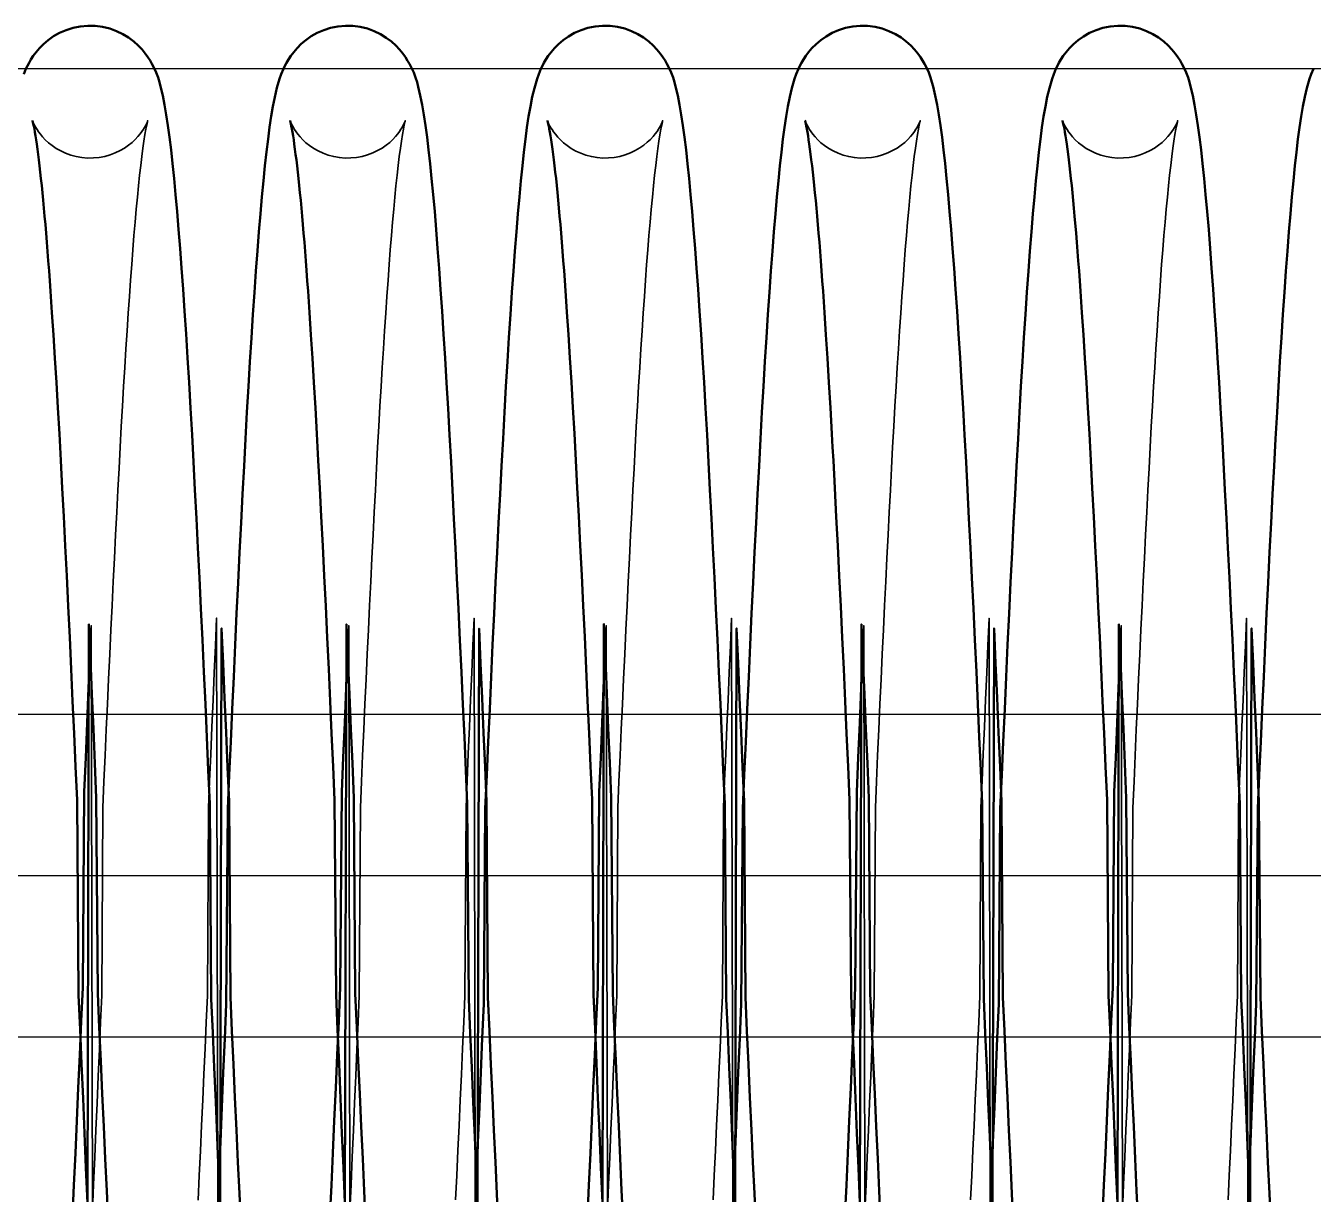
# Model space of a CAD drawing. Header units: millimetres. Extents: x 0 to 190005487, y 0 to 455456909.
# Drawn here: x 94001.95 to 94041.82, y 28299.67 to 28335.88 of the extents above; entities that cross this region are included whole.
import ezdxf

# ---------------------------------------------------------------- set-up
doc = ezdxf.new("R2010")
doc.units = ezdxf.units.MM
doc.header["$LTSCALE"] = 400
doc.header["$MEASUREMENT"] = 0
doc.linetypes.add('ACAD_ISO04W100', pattern=[30, 24, -3, 0, -3])
doc.linetypes.add('CEN', pattern=[35, 30, -2, 1, -2])
doc.layers.get('0').update_dxf_attribs({"linetype": 'CONTINUOUS'})
doc.layers.add('cen', color=1, linetype='ACAD_ISO04W100')
doc.layers.add('가려진 것(ISO)', color=7, linetype='CONTINUOUS', lineweight=35)
doc.layers.add('가시적인 것(ISO)', color=7, linetype='CONTINUOUS', lineweight=50)

# ---------------------------------------------------------------- blocks, each defined once
blk = doc.blocks.new('토션스프링 3')
at = {"layer": '가려진 것(ISO)', "flags": 128}
for points in [[(21461921.754, -50952857.63), (21461921.76, -50952857.647), (21461921.781, -50952857.704), (21461921.824, -50952857.807), (21461921.903, -50952857.966), (21461921.96, -50952858.07), (21461922.033, -50952858.191), (21461922.126, -50952858.328), (21461922.24, -50952858.48), (21461922.379, -50952858.647), (21461922.546, -50952858.823), (21461922.742, -50952859.003), (21461922.968, -50952859.182), (21461923.222, -50952859.355), (21461923.502, -50952859.514), (21461923.804, -50952859.654), (21461924.126, -50952859.77), (21461924.463, -50952859.86), (21461924.812, -50952859.922), (21461925.166, -50952859.952), (21461925.522, -50952859.949), (21461925.877, -50952859.915), (21461926.225, -50952859.851), (21461926.56, -50952859.758), (21461926.879, -50952859.638), (21461927.18, -50952859.494), (21461927.457, -50952859.334), (21461927.708, -50952859.161), (21461927.929, -50952858.981), (21461928.121, -50952858.8), (21461928.285, -50952858.625), (21461928.422, -50952858.459), (21461928.533, -50952858.309), (21461928.623, -50952858.174), (21461928.693, -50952858.056), (21461928.749, -50952857.954), (21461928.792, -50952857.869), (21461928.849, -50952857.742), (21461928.879, -50952857.667), (21461928.89, -50952857.633), (21461928.89, -50952857.635), (21461928.881, -50952857.667), (21461928.866, -50952857.726), (21461928.846, -50952857.808), (21461928.824, -50952857.911), (21461928.773, -50952858.173), (21461928.715, -50952858.505), (21461928.652, -50952858.901), (21461928.587, -50952859.352), (21461928.521, -50952859.857), (21461928.454, -50952860.414), (21461928.385, -50952861.021), (21461928.316, -50952861.678), (21461928.247, -50952862.381), (21461928.177, -50952863.131), (21461928.106, -50952863.924), (21461928.036, -50952864.759), (21461927.965, -50952865.637), (21461927.895, -50952866.559), (21461927.824, -50952867.523), (21461927.753, -50952868.527), (21461927.681, -50952869.571), (21461927.61, -50952870.652), (21461927.539, -50952871.77), (21461927.467, -50952872.923), (21461927.396, -50952874.109), (21461927.325, -50952875.328), (21461927.254, -50952876.578), (21461927.182, -50952877.861), (21461927.111, -50952879.178), (21461927.04, -50952880.526), (21461926.968, -50952881.903), (21461926.896, -50952883.309), (21461926.825, -50952884.741), (21461926.753, -50952886.198), (21461926.682, -50952887.677), (21461926.61, -50952889.177), (21461926.539, -50952890.697), (21461926.467, -50952892.234), (21461926.396, -50952893.791), (21461926.325, -50952895.368), (21461926.253, -50952896.964), (21461926.181, -50952898.577), (21461926.11, -50952900.205), (21461926.038, -50952911.847), (21461925.966, -50952913.499), (21461925.895, -50952915.16), (21461925.823, -50952916.829), (21461925.752, -50952918.502), (21461925.68, -50952920.179), (21461925.609, -50952921.858), (21461925.537, -50952923.543), (21461925.466, -50952925.233), (21461925.394, -50952888.925), (21461925.323, -50952890.618)], [(21461937.701, -50952857.63), (21461937.707, -50952857.647), (21461937.727, -50952857.704), (21461937.771, -50952857.807), (21461937.85, -50952857.966), (21461937.907, -50952858.07), (21461937.98, -50952858.191), (21461938.073, -50952858.328), (21461938.187, -50952858.481), (21461938.326, -50952858.647), (21461938.493, -50952858.823), (21461938.689, -50952859.003), (21461938.915, -50952859.182), (21461939.169, -50952859.355), (21461939.449, -50952859.514), (21461939.751, -50952859.654), (21461940.073, -50952859.77), (21461940.41, -50952859.86), (21461940.759, -50952859.922), (21461941.113, -50952859.952), (21461941.469, -50952859.949), (21461941.824, -50952859.915), (21461942.172, -50952859.851), (21461942.507, -50952859.758), (21461942.826, -50952859.638), (21461943.127, -50952859.494), (21461943.404, -50952859.333), (21461943.655, -50952859.16), (21461943.876, -50952858.981), (21461944.068, -50952858.8), (21461944.232, -50952858.624), (21461944.369, -50952858.459), (21461944.48, -50952858.309), (21461944.569, -50952858.174), (21461944.64, -50952858.056), (21461944.696, -50952857.954), (21461944.739, -50952857.869), (21461944.796, -50952857.742), (21461944.826, -50952857.667), (21461944.837, -50952857.633), (21461944.837, -50952857.635), (21461944.828, -50952857.667), (21461944.813, -50952857.726), (21461944.793, -50952857.808), (21461944.771, -50952857.911), (21461944.72, -50952858.173), (21461944.661, -50952858.505), (21461944.598, -50952858.901), (21461944.534, -50952859.352), (21461944.468, -50952859.857), (21461944.4, -50952860.414), (21461944.332, -50952861.021), (21461944.263, -50952861.678), (21461944.193, -50952862.381), (21461944.123, -50952863.131), (21461944.053, -50952863.924), (21461943.983, -50952864.759), (21461943.912, -50952865.637), (21461943.842, -50952866.559), (21461943.771, -50952867.523), (21461943.699, -50952868.527), (21461943.628, -50952869.571), (21461943.557, -50952870.652), (21461943.486, -50952871.77), (21461943.414, -50952872.923), (21461943.343, -50952874.109), (21461943.272, -50952875.328), (21461943.201, -50952876.578), (21461943.129, -50952877.861), (21461943.058, -50952879.178), (21461942.986, -50952880.526), (21461942.915, -50952881.904), (21461942.843, -50952883.309), (21461942.772, -50952884.741), (21461942.7, -50952886.198), (21461942.628, -50952887.677), (21461942.557, -50952889.177), (21461942.485, -50952890.697), (21461942.414, -50952892.234), (21461942.343, -50952893.79), (21461942.271, -50952895.368), (21461942.2, -50952896.964), (21461942.128, -50952898.577), (21461942.057, -50952900.205), (21461941.985, -50952911.847), (21461941.913, -50952913.499), (21461941.841, -50952915.16), (21461941.77, -50952916.828), (21461941.698, -50952918.502), (21461941.627, -50952920.179), (21461941.556, -50952921.858), (21461941.484, -50952923.543), (21461941.413, -50952925.233), (21461941.341, -50952888.925), (21461941.27, -50952890.618)], [(21461953.648, -50952857.63), (21461953.653, -50952857.647), (21461953.674, -50952857.704), (21461953.717, -50952857.809), (21461953.795, -50952857.972), (21461953.854, -50952858.076), (21461953.928, -50952858.196), (21461954.022, -50952858.332), (21461954.137, -50952858.484), (21461954.277, -50952858.651), (21461954.445, -50952858.828), (21461954.641, -50952859.008), (21461954.868, -50952859.187), (21461955.123, -50952859.359), (21461955.404, -50952859.518), (21461955.706, -50952859.658), (21461956.028, -50952859.773), (21461956.366, -50952859.862), (21461956.715, -50952859.923), (21461957.069, -50952859.952), (21461957.426, -50952859.949), (21461957.78, -50952859.914), (21461958.128, -50952859.849), (21461958.463, -50952859.755), (21461958.781, -50952859.634), (21461959.081, -50952859.49), (21461959.358, -50952859.329), (21461959.608, -50952859.156), (21461959.828, -50952858.976), (21461960.019, -50952858.796), (21461960.183, -50952858.62), (21461960.319, -50952858.455), (21461960.429, -50952858.305), (21461960.518, -50952858.171), (21461960.589, -50952858.053), (21461960.644, -50952857.952), (21461960.687, -50952857.867), (21461960.744, -50952857.741), (21461960.773, -50952857.666), (21461960.784, -50952857.633), (21461960.784, -50952857.635), (21461960.775, -50952857.668), (21461960.759, -50952857.727), (21461960.74, -50952857.809), (21461960.718, -50952857.912), (21461960.666, -50952858.175), (21461960.608, -50952858.507), (21461960.545, -50952858.903), (21461960.48, -50952859.355), (21461960.414, -50952859.859), (21461960.347, -50952860.416), (21461960.279, -50952861.024), (21461960.21, -50952861.681), (21461960.14, -50952862.385), (21461960.07, -50952863.134), (21461960, -50952863.927), (21461959.929, -50952864.763), (21461959.859, -50952865.641), (21461959.788, -50952866.563), (21461959.717, -50952867.527), (21461959.646, -50952868.531), (21461959.575, -50952869.575), (21461959.504, -50952870.656), (21461959.432, -50952871.774), (21461959.361, -50952872.927), (21461959.29, -50952874.113), (21461959.218, -50952875.332), (21461959.147, -50952876.581), (21461959.076, -50952877.865), (21461959.005, -50952879.182), (21461958.933, -50952880.53), (21461958.862, -50952881.907), (21461958.79, -50952883.313), (21461958.718, -50952884.745), (21461958.647, -50952886.201), (21461958.575, -50952887.68), (21461958.504, -50952889.18), (21461958.432, -50952890.699), (21461958.361, -50952892.236), (21461958.29, -50952893.793), (21461958.218, -50952895.37), (21461958.147, -50952896.967), (21461958.075, -50952898.58), (21461958.003, -50952900.208), (21461957.932, -50952911.849), (21461957.86, -50952913.501), (21461957.788, -50952915.162), (21461957.717, -50952916.83), (21461957.645, -50952918.503), (21461957.574, -50952920.179), (21461957.503, -50952921.858), (21461957.431, -50952923.543), (21461957.36, -50952925.233), (21461957.288, -50952888.925), (21461957.216, -50952890.619)], [(21461969.594, -50952857.63), (21461969.6, -50952857.647), (21461969.621, -50952857.704), (21461969.665, -50952857.807), (21461969.743, -50952857.966), (21461969.801, -50952858.07), (21461969.874, -50952858.191), (21461969.966, -50952858.328), (21461970.08, -50952858.48), (21461970.219, -50952858.646), (21461970.386, -50952858.822), (21461970.582, -50952859.003), (21461970.808, -50952859.182), (21461971.062, -50952859.354), (21461971.342, -50952859.514), (21461971.644, -50952859.654), (21461971.965, -50952859.77), (21461972.303, -50952859.86), (21461972.652, -50952859.921), (21461973.006, -50952859.952), (21461973.362, -50952859.949), (21461973.717, -50952859.915), (21461974.065, -50952859.851), (21461974.4, -50952859.758), (21461974.719, -50952859.638), (21461975.02, -50952859.495), (21461975.297, -50952859.334), (21461975.548, -50952859.161), (21461975.769, -50952858.981), (21461975.961, -50952858.801), (21461976.126, -50952858.625), (21461976.262, -50952858.459), (21461976.373, -50952858.309), (21461976.463, -50952858.174), (21461976.534, -50952858.056), (21461976.589, -50952857.954), (21461976.632, -50952857.869), (21461976.69, -50952857.742), (21461976.719, -50952857.667), (21461976.731, -50952857.633), (21461976.731, -50952857.635), (21461976.722, -50952857.667), (21461976.706, -50952857.726), (21461976.687, -50952857.808), (21461976.665, -50952857.911), (21461976.613, -50952858.173), (21461976.555, -50952858.505), (21461976.492, -50952858.9), (21461976.427, -50952859.352), (21461976.361, -50952859.856), (21461976.294, -50952860.413), (21461976.226, -50952861.021), (21461976.157, -50952861.677), (21461976.087, -50952862.381), (21461976.017, -50952863.131), (21461975.947, -50952863.924), (21461975.876, -50952864.759), (21461975.806, -50952865.637), (21461975.735, -50952866.559), (21461975.664, -50952867.522), (21461975.593, -50952868.526), (21461975.522, -50952869.57), (21461975.451, -50952870.652), (21461975.379, -50952871.77), (21461975.308, -50952872.923), (21461975.237, -50952874.11), (21461975.165, -50952875.328), (21461975.094, -50952876.578), (21461975.023, -50952877.861), (21461974.952, -50952879.178), (21461974.88, -50952880.525), (21461974.809, -50952881.903), (21461974.737, -50952883.309), (21461974.665, -50952884.741), (21461974.594, -50952886.197), (21461974.522, -50952887.677), (21461974.451, -50952889.177), (21461974.379, -50952890.697), (21461974.308, -50952892.235), (21461974.236, -50952893.791), (21461974.165, -50952895.368), (21461974.094, -50952896.964), (21461974.022, -50952898.577), (21461973.95, -50952900.205), (21461973.879, -50952911.846), (21461973.807, -50952913.499), (21461973.735, -50952915.16), (21461973.664, -50952916.829), (21461973.592, -50952918.503), (21461973.521, -50952920.18), (21461973.449, -50952921.859), (21461973.378, -50952923.544), (21461973.306, -50952925.233), (21461973.235, -50952888.925), (21461973.163, -50952890.618)], [(21461985.541, -50952857.63), (21461985.547, -50952857.647), (21461985.568, -50952857.704), (21461985.612, -50952857.807), (21461985.69, -50952857.966), (21461985.748, -50952858.07), (21461985.821, -50952858.191), (21461985.913, -50952858.328), (21461986.027, -50952858.48), (21461986.166, -50952858.646), (21461986.333, -50952858.822), (21461986.529, -50952859.003), (21461986.755, -50952859.182), (21461987.009, -50952859.354), (21461987.289, -50952859.514), (21461987.59, -50952859.654), (21461987.912, -50952859.77), (21461988.25, -50952859.86), (21461988.598, -50952859.921), (21461988.952, -50952859.952), (21461989.309, -50952859.949), (21461989.664, -50952859.915), (21461990.012, -50952859.851), (21461990.347, -50952859.758), (21461990.666, -50952859.638), (21461990.966, -50952859.495), (21461991.244, -50952859.334), (21461991.495, -50952859.161), (21461991.716, -50952858.981), (21461991.908, -50952858.801), (21461992.073, -50952858.625), (21461992.209, -50952858.459), (21461992.32, -50952858.309), (21461992.41, -50952858.174), (21461992.481, -50952858.056), (21461992.536, -50952857.954), (21461992.579, -50952857.869), (21461992.637, -50952857.742), (21461992.666, -50952857.667), (21461992.678, -50952857.633), (21461992.677, -50952857.635), (21461992.669, -50952857.667), (21461992.653, -50952857.726), (21461992.634, -50952857.808), (21461992.612, -50952857.911), (21461992.56, -50952858.173), (21461992.502, -50952858.505), (21461992.439, -50952858.9), (21461992.374, -50952859.352), (21461992.308, -50952859.856), (21461992.241, -50952860.413), (21461992.173, -50952861.021), (21461992.104, -50952861.677), (21461992.034, -50952862.381), (21461991.964, -50952863.131), (21461991.894, -50952863.924), (21461991.823, -50952864.759), (21461991.753, -50952865.637), (21461991.682, -50952866.559), (21461991.611, -50952867.522), (21461991.54, -50952868.527), (21461991.469, -50952869.57), (21461991.398, -50952870.652), (21461991.326, -50952871.77), (21461991.255, -50952872.923), (21461991.183, -50952874.109), (21461991.112, -50952875.328), (21461991.041, -50952876.578), (21461990.97, -50952877.861), (21461990.899, -50952879.178), (21461990.827, -50952880.525), (21461990.755, -50952881.903), (21461990.684, -50952883.309), (21461990.612, -50952884.741), (21461990.541, -50952886.197), (21461990.469, -50952887.677), (21461990.397, -50952889.177), (21461990.326, -50952890.697), (21461990.255, -50952892.235), (21461990.183, -50952893.791), (21461990.112, -50952895.368), (21461990.04, -50952896.964), (21461989.969, -50952898.577), (21461989.897, -50952900.205), (21461989.825, -50952911.846), (21461989.754, -50952913.499), (21461989.682, -50952915.16), (21461989.61, -50952916.829), (21461989.539, -50952918.503), (21461989.467, -50952920.18), (21461989.396, -50952921.859), (21461989.325, -50952923.544), (21461989.253, -50952925.233), (21461989.182, -50952888.925), (21461989.11, -50952890.618)], [(21461932.009, -50952924.525), (21461932.081, -50952923), (21461932.152, -50952921.456), (21461932.224, -50952919.893), (21461932.295, -50952918.315), (21461932.367, -50952916.723), (21461932.438, -50952915.118), (21461932.509, -50952913.499), (21461932.581, -50952911.865), (21461932.652, -50952900.217), (21461932.724, -50952898.557), (21461932.795, -50952896.888), (21461932.867, -50952895.21), (21461932.939, -50952893.527), (21461933.01, -50952891.839), (21461933.082, -50952890.15), (21461933.153, -50952888.461), (21461933.225, -50952924.774), (21461933.296, -50952923.091)], [(21461947.957, -50952924.509), (21461948.028, -50952922.988), (21461948.1, -50952921.45), (21461948.171, -50952919.894), (21461948.242, -50952918.321), (21461948.313, -50952916.728), (21461948.385, -50952915.118), (21461948.457, -50952913.491), (21461948.528, -50952911.852), (21461948.6, -50952900.2), (21461948.671, -50952898.539), (21461948.743, -50952896.87), (21461948.815, -50952895.196), (21461948.886, -50952893.517), (21461948.957, -50952891.837), (21461949.029, -50952890.156), (21461949.1, -50952888.47), (21461949.171, -50952924.781), (21461949.243, -50952923.091)], [(21461963.904, -50952924.509), (21461963.975, -50952922.988), (21461964.046, -50952921.449), (21461964.118, -50952919.894), (21461964.189, -50952918.321), (21461964.26, -50952916.728), (21461964.332, -50952915.118), (21461964.403, -50952913.492), (21461964.475, -50952911.852), (21461964.547, -50952900.201), (21461964.618, -50952898.539), (21461964.69, -50952896.87), (21461964.761, -50952895.196), (21461964.833, -50952893.517), (21461964.904, -50952891.836), (21461964.976, -50952890.155), (21461965.047, -50952888.47), (21461965.118, -50952924.781), (21461965.19, -50952923.091)], [(21461979.85, -50952924.51), (21461979.922, -50952922.988), (21461979.993, -50952921.449), (21461980.064, -50952919.894), (21461980.136, -50952918.321), (21461980.207, -50952916.728), (21461980.279, -50952915.118), (21461980.35, -50952913.492), (21461980.422, -50952911.852), (21461980.493, -50952900.201), (21461980.565, -50952898.539), (21461980.637, -50952896.87), (21461980.708, -50952895.196), (21461980.78, -50952893.517), (21461980.851, -50952891.836), (21461980.922, -50952890.155), (21461980.994, -50952888.47), (21461981.065, -50952924.781), (21461981.137, -50952923.091)], [(21461995.797, -50952924.51), (21461995.869, -50952922.988), (21461995.94, -50952921.449), (21461996.011, -50952919.894), (21461996.083, -50952918.321), (21461996.154, -50952916.728), (21461996.225, -50952915.118), (21461996.297, -50952913.492), (21461996.369, -50952911.852), (21461996.44, -50952900.201), (21461996.512, -50952898.54), (21461996.584, -50952896.871), (21461996.655, -50952895.196), (21461996.727, -50952893.517), (21461996.798, -50952891.836), (21461996.869, -50952890.154), (21461996.941, -50952888.47), (21461997.012, -50952924.781), (21461997.084, -50952923.091)]]:
    blk.add_lwpolyline(points, dxfattribs=at)
at = {"layer": '가시적인 것(ISO)', "flags": 128}
for points in [[(21461921.213, -50952854.753), (21461921.351, -50952854.424), (21461921.436, -50952854.244), (21461921.537, -50952854.052), (21461921.658, -50952853.846), (21461921.803, -50952853.624), (21461921.978, -50952853.388), (21461922.188, -50952853.143), (21461922.437, -50952852.893), (21461922.729, -50952852.646), (21461923.061, -50952852.413), (21461923.43, -50952852.204), (21461923.833, -50952852.028), (21461924.264, -50952851.891), (21461924.714, -50952851.799), (21461925.173, -50952851.758), (21461925.637, -50952851.767), (21461926.095, -50952851.827), (21461926.537, -50952851.934), (21461926.958, -50952852.086), (21461927.352, -50952852.276), (21461927.709, -50952852.495), (21461928.026, -50952852.733), (21461928.302, -50952852.982), (21461928.536, -50952853.231), (21461928.733, -50952853.473), (21461928.897, -50952853.704), (21461929.033, -50952853.921), (21461929.148, -50952854.122), (21461929.248, -50952854.311), (21461929.409, -50952854.657), (21461929.529, -50952854.969), (21461929.618, -50952855.256), (21461929.688, -50952855.531), (21461929.815, -50952856.079), (21461929.934, -50952856.658), (21461930.041, -50952857.275), (21461930.142, -50952857.939), (21461930.239, -50952858.661), (21461930.335, -50952859.447), (21461930.43, -50952860.301), (21461930.525, -50952861.222), (21461930.619, -50952862.209), (21461930.713, -50952863.259), (21461930.805, -50952864.373), (21461930.898, -50952865.549), (21461930.99, -50952866.785), (21461931.082, -50952868.082), (21461931.173, -50952869.438), (21461931.265, -50952870.856), (21461931.357, -50952872.334), (21461931.449, -50952873.869), (21461931.541, -50952875.458), (21461931.633, -50952877.098), (21461931.725, -50952878.786), (21461931.817, -50952880.52), (21461931.908, -50952882.295), (21461932, -50952884.111), (21461932.091, -50952885.97), (21461932.183, -50952887.872), (21461932.274, -50952889.812), (21461932.366, -50952891.787), (21461932.458, -50952893.793), (21461932.55, -50952895.826), (21461932.641, -50952897.882), (21461932.733, -50952899.957), (21461932.824, -50952912.049), (21461932.915, -50952914.161), (21461933.007, -50952916.293), (21461933.099, -50952918.439), (21461933.19, -50952920.597), (21461933.282, -50952922.762), (21461933.374, -50952924.929), (21461933.466, -50952889.095), (21461933.557, -50952891.255), (21461933.648, -50952893.406), (21461933.74, -50952895.552), (21461933.831, -50952897.691), (21461933.923, -50952899.821), (21461934.015, -50952911.937), (21461934.106, -50952914.035), (21461934.198, -50952916.11), (21461934.29, -50952918.159), (21461934.381, -50952920.177), (21461934.472, -50952922.162), (21461934.564, -50952924.116), (21461934.655, -50952926.039)], [(21461933.296, -50952923.091), (21461933.387, -50952920.936), (21461933.479, -50952918.782), (21461933.571, -50952916.634), (21461933.662, -50952914.497), (21461933.754, -50952912.373), (21461933.846, -50952900.267), (21461933.938, -50952898.183), (21461934.029, -50952896.125), (21461934.12, -50952894.098), (21461934.212, -50952892.098), (21461934.303, -50952890.124), (21461934.395, -50952888.181), (21461934.487, -50952886.27), (21461934.579, -50952884.397), (21461934.67, -50952882.564), (21461934.762, -50952880.776), (21461934.854, -50952879.035), (21461934.945, -50952877.345), (21461935.037, -50952875.707), (21461935.128, -50952874.116), (21461935.22, -50952872.576), (21461935.312, -50952871.088), (21461935.405, -50952869.656), (21461935.497, -50952868.281), (21461935.59, -50952866.965), (21461935.682, -50952865.712), (21461935.775, -50952864.524), (21461935.868, -50952863.402), (21461935.96, -50952862.349), (21461936.053, -50952861.361), (21461936.147, -50952860.436), (21461936.242, -50952859.575), (21461936.339, -50952858.777), (21461936.437, -50952858.041), (21461936.537, -50952857.367), (21461936.64, -50952856.751), (21461936.753, -50952856.173), (21461936.887, -50952855.614), (21461937.054, -50952855.051), (21461937.16, -50952854.751), (21461937.299, -50952854.421), (21461937.385, -50952854.241), (21461937.486, -50952854.048), (21461937.607, -50952853.841), (21461937.752, -50952853.62), (21461937.928, -50952853.385), (21461938.14, -50952853.138), (21461938.39, -50952852.888), (21461938.68, -50952852.642), (21461939.013, -50952852.41), (21461939.385, -50952852.201), (21461939.788, -50952852.024), (21461940.218, -50952851.889), (21461940.668, -50952851.799), (21461941.129, -50952851.757), (21461941.591, -50952851.767), (21461942.048, -50952851.828), (21461942.492, -50952851.937), (21461942.913, -50952852.088), (21461943.303, -50952852.279), (21461943.66, -50952852.5), (21461943.979, -50952852.74), (21461944.255, -50952852.989), (21461944.489, -50952853.237), (21461944.685, -50952853.48), (21461944.848, -50952853.71), (21461944.986, -50952853.925), (21461945.105, -50952854.127), (21461945.207, -50952854.315), (21461945.367, -50952854.66), (21461945.482, -50952854.971), (21461945.566, -50952855.259), (21461945.633, -50952855.534), (21461945.764, -50952856.086), (21461945.882, -50952856.665), (21461945.99, -50952857.281), (21461946.089, -50952857.945), (21461946.186, -50952858.667), (21461946.283, -50952859.455), (21461946.378, -50952860.31), (21461946.473, -50952861.232), (21461946.567, -50952862.218), (21461946.66, -50952863.269), (21461946.753, -50952864.383), (21461946.845, -50952865.559), (21461946.937, -50952866.795), (21461947.029, -50952868.092), (21461947.121, -50952869.448), (21461947.213, -50952870.867), (21461947.305, -50952872.346), (21461947.397, -50952873.881), (21461947.489, -50952875.47), (21461947.581, -50952877.11), (21461947.673, -50952878.798), (21461947.764, -50952880.531), (21461947.856, -50952882.307), (21461947.947, -50952884.122), (21461948.038, -50952885.983), (21461948.13, -50952887.885), (21461948.222, -50952889.826), (21461948.314, -50952891.801), (21461948.405, -50952893.806), (21461948.497, -50952895.838), (21461948.589, -50952897.894), (21461948.68, -50952899.968), (21461948.771, -50952912.06), (21461948.863, -50952914.173), (21461948.954, -50952916.305), (21461949.046, -50952918.452), (21461949.138, -50952920.609), (21461949.23, -50952922.774), (21461949.321, -50952924.94), (21461949.413, -50952889.105), (21461949.504, -50952891.264), (21461949.595, -50952893.414), (21461949.687, -50952895.561), (21461949.778, -50952897.701), (21461949.87, -50952899.831), (21461949.962, -50952911.946), (21461950.054, -50952914.044), (21461950.145, -50952916.118), (21461950.237, -50952918.166), (21461950.328, -50952920.184), (21461950.42, -50952922.167), (21461950.511, -50952924.122), (21461950.602, -50952926.046)], [(21461949.243, -50952923.091), (21461949.335, -50952920.927), (21461949.427, -50952918.767), (21461949.518, -50952916.617), (21461949.61, -50952914.48), (21461949.702, -50952912.361), (21461949.793, -50952900.263), (21461949.884, -50952898.188), (21461949.976, -50952896.133), (21461950.067, -50952894.099), (21461950.159, -50952892.09), (21461950.251, -50952890.11), (21461950.343, -50952888.163), (21461950.434, -50952886.253), (21461950.526, -50952884.382), (21461950.618, -50952882.556), (21461950.709, -50952880.777), (21461950.8, -50952879.04), (21461950.892, -50952877.347), (21461950.984, -50952875.701), (21461951.076, -50952874.105), (21461951.168, -50952872.56), (21461951.26, -50952871.071), (21461951.352, -50952869.639), (21461951.445, -50952868.268), (21461951.536, -50952866.96), (21461951.629, -50952865.717), (21461951.721, -50952864.535), (21461951.813, -50952863.415), (21461951.906, -50952862.358), (21461952, -50952861.367), (21461952.094, -50952860.441), (21461952.188, -50952859.582), (21461952.282, -50952858.792), (21461952.377, -50952858.062), (21461952.478, -50952857.386), (21461952.586, -50952856.758), (21461952.704, -50952856.17), (21461952.835, -50952855.615), (21461952.998, -50952855.056), (21461953.107, -50952854.754), (21461953.244, -50952854.425), (21461953.329, -50952854.246), (21461953.43, -50952854.053), (21461953.55, -50952853.847), (21461953.695, -50952853.626), (21461953.87, -50952853.39), (21461954.08, -50952853.145), (21461954.329, -50952852.895), (21461954.62, -50952852.648), (21461954.952, -50952852.415), (21461955.321, -50952852.205), (21461955.724, -50952852.029), (21461956.155, -50952851.892), (21461956.604, -50952851.8), (21461957.063, -50952851.758), (21461957.527, -50952851.767), (21461957.985, -50952851.826), (21461958.428, -50952851.933), (21461958.849, -50952852.085), (21461959.243, -50952852.275), (21461959.6, -50952852.493), (21461959.917, -50952852.731), (21461960.193, -50952852.98), (21461960.428, -50952853.229), (21461960.625, -50952853.471), (21461960.79, -50952853.702), (21461960.927, -50952853.918), (21461961.047, -50952854.12), (21461961.149, -50952854.309), (21461961.311, -50952854.655), (21461961.427, -50952854.966), (21461961.511, -50952855.254), (21461961.579, -50952855.529), (21461961.709, -50952856.08), (21461961.828, -50952856.659), (21461961.935, -50952857.275), (21461962.036, -50952857.939), (21461962.132, -50952858.66), (21461962.229, -50952859.448), (21461962.324, -50952860.303), (21461962.419, -50952861.224), (21461962.513, -50952862.21), (21461962.606, -50952863.26), (21461962.699, -50952864.374), (21461962.792, -50952865.549), (21461962.884, -50952866.786), (21461962.975, -50952868.082), (21461963.067, -50952869.438), (21461963.159, -50952870.857), (21461963.251, -50952872.335), (21461963.343, -50952873.87), (21461963.435, -50952875.459), (21461963.527, -50952877.099), (21461963.619, -50952878.787), (21461963.71, -50952880.52), (21461963.802, -50952882.295), (21461963.893, -50952884.111), (21461963.985, -50952885.971), (21461964.076, -50952887.873), (21461964.168, -50952889.814), (21461964.26, -50952891.789), (21461964.352, -50952893.794), (21461964.443, -50952895.827), (21461964.535, -50952897.882), (21461964.626, -50952899.957), (21461964.718, -50952912.049), (21461964.809, -50952914.162), (21461964.901, -50952916.294), (21461964.992, -50952918.441), (21461965.084, -50952920.599), (21461965.176, -50952922.763), (21461965.268, -50952924.93), (21461965.359, -50952889.096), (21461965.451, -50952891.255), (21461965.542, -50952893.405), (21461965.633, -50952895.552), (21461965.725, -50952897.692), (21461965.817, -50952899.822), (21461965.908, -50952911.938), (21461966, -50952914.036), (21461966.092, -50952916.111), (21461966.183, -50952918.159), (21461966.275, -50952920.177), (21461966.366, -50952922.161), (21461966.457, -50952924.116), (21461966.549, -50952926.04)], [(21461965.19, -50952923.091), (21461965.282, -50952920.927), (21461965.373, -50952918.767), (21461965.465, -50952916.617), (21461965.557, -50952914.48), (21461965.648, -50952912.36), (21461965.74, -50952900.262), (21461965.831, -50952898.188), (21461965.922, -50952896.132), (21461966.014, -50952894.099), (21461966.106, -50952892.09), (21461966.198, -50952890.11), (21461966.29, -50952888.163), (21461966.381, -50952886.253), (21461966.473, -50952884.382), (21461966.564, -50952882.556), (21461966.656, -50952880.776), (21461966.747, -50952879.04), (21461966.839, -50952877.347), (21461966.931, -50952875.701), (21461967.023, -50952874.105), (21461967.115, -50952872.56), (21461967.207, -50952871.071), (21461967.299, -50952869.639), (21461967.391, -50952868.268), (21461967.483, -50952866.96), (21461967.575, -50952865.716), (21461967.668, -50952864.534), (21461967.76, -50952863.415), (21461967.853, -50952862.358), (21461967.947, -50952861.366), (21461968.041, -50952860.44), (21461968.135, -50952859.582), (21461968.229, -50952858.791), (21461968.324, -50952858.061), (21461968.425, -50952857.386), (21461968.533, -50952856.758), (21461968.651, -50952856.17), (21461968.782, -50952855.615), (21461968.945, -50952855.056), (21461969.054, -50952854.754), (21461969.191, -50952854.425), (21461969.276, -50952854.245), (21461969.377, -50952854.053), (21461969.497, -50952853.847), (21461969.642, -50952853.625), (21461969.817, -50952853.39), (21461970.027, -50952853.145), (21461970.276, -50952852.895), (21461970.568, -50952852.648), (21461970.899, -50952852.414), (21461971.268, -50952852.205), (21461971.671, -50952852.029), (21461972.102, -50952851.892), (21461972.551, -50952851.8), (21461973.01, -50952851.758), (21461973.474, -50952851.767), (21461973.933, -50952851.826), (21461974.375, -50952851.933), (21461974.796, -50952852.085), (21461975.19, -50952852.275), (21461975.547, -50952852.493), (21461975.864, -50952852.731), (21461976.14, -50952852.98), (21461976.375, -50952853.229), (21461976.572, -50952853.471), (21461976.737, -50952853.703), (21461976.874, -50952853.918), (21461976.993, -50952854.12), (21461977.095, -50952854.309), (21461977.257, -50952854.655), (21461977.373, -50952854.966), (21461977.458, -50952855.254), (21461977.526, -50952855.529), (21461977.656, -50952856.08), (21461977.775, -50952856.659), (21461977.882, -50952857.275), (21461977.982, -50952857.939), (21461978.079, -50952858.66), (21461978.176, -50952859.448), (21461978.271, -50952860.302), (21461978.366, -50952861.224), (21461978.46, -50952862.21), (21461978.553, -50952863.26), (21461978.646, -50952864.374), (21461978.738, -50952865.549), (21461978.83, -50952866.786), (21461978.922, -50952868.082), (21461979.014, -50952869.438), (21461979.106, -50952870.856), (21461979.198, -50952872.335), (21461979.29, -50952873.87), (21461979.382, -50952875.459), (21461979.474, -50952877.099), (21461979.566, -50952878.787), (21461979.657, -50952880.52), (21461979.749, -50952882.295), (21461979.84, -50952884.111), (21461979.931, -50952885.971), (21461980.023, -50952887.873), (21461980.115, -50952889.814), (21461980.207, -50952891.789), (21461980.298, -50952893.794), (21461980.39, -50952895.827), (21461980.482, -50952897.882), (21461980.573, -50952899.957), (21461980.665, -50952912.049), (21461980.756, -50952914.162), (21461980.847, -50952916.294), (21461980.939, -50952918.441), (21461981.031, -50952920.599), (21461981.123, -50952922.763), (21461981.214, -50952924.93), (21461981.306, -50952889.096), (21461981.398, -50952891.255), (21461981.489, -50952893.405), (21461981.58, -50952895.552), (21461981.672, -50952897.692), (21461981.763, -50952899.822), (21461981.855, -50952911.938), (21461981.947, -50952914.036), (21461982.039, -50952916.111), (21461982.13, -50952918.159), (21461982.222, -50952920.177), (21461982.313, -50952922.161), (21461982.404, -50952924.116), (21461982.496, -50952926.04)], [(21461981.137, -50952923.091), (21461981.228, -50952920.927), (21461981.32, -50952918.768), (21461981.412, -50952916.617), (21461981.504, -50952914.48), (21461981.595, -50952912.36), (21461981.687, -50952900.262), (21461981.778, -50952898.187), (21461981.869, -50952896.132), (21461981.961, -50952894.098), (21461982.053, -50952892.09), (21461982.144, -50952890.11), (21461982.236, -50952888.163), (21461982.328, -50952886.253), (21461982.42, -50952884.382), (21461982.511, -50952882.556), (21461982.603, -50952880.776), (21461982.694, -50952879.04), (21461982.786, -50952877.347), (21461982.878, -50952875.701), (21461982.97, -50952874.105), (21461983.062, -50952872.56), (21461983.154, -50952871.071), (21461983.246, -50952869.639), (21461983.338, -50952868.268), (21461983.43, -50952866.96), (21461983.522, -50952865.716), (21461983.615, -50952864.534), (21461983.707, -50952863.414), (21461983.8, -50952862.358), (21461983.894, -50952861.366), (21461983.988, -50952860.44), (21461984.082, -50952859.581), (21461984.175, -50952858.79), (21461984.271, -50952858.061), (21461984.371, -50952857.386), (21461984.479, -50952856.758), (21461984.597, -50952856.17), (21461984.729, -50952855.615), (21461984.892, -50952855.056), (21461985.001, -50952854.754), (21461985.137, -50952854.425), (21461985.223, -50952854.245), (21461985.324, -50952854.053), (21461985.444, -50952853.847), (21461985.589, -50952853.625), (21461985.764, -50952853.389), (21461985.974, -50952853.144), (21461986.223, -50952852.895), (21461986.515, -50952852.648), (21461986.846, -50952852.414), (21461987.215, -50952852.205), (21461987.618, -50952852.029), (21461988.049, -50952851.891), (21461988.498, -50952851.799), (21461988.958, -50952851.758), (21461989.422, -50952851.767), (21461989.88, -50952851.826), (21461990.322, -50952851.933), (21461990.743, -50952852.086), (21461991.137, -50952852.275), (21461991.495, -50952852.493), (21461991.811, -50952852.732), (21461992.087, -50952852.98), (21461992.322, -50952853.229), (21461992.519, -50952853.472), (21461992.684, -50952853.703), (21461992.821, -50952853.919), (21461992.939, -50952854.121), (21461993.041, -50952854.31), (21461993.203, -50952854.655), (21461993.32, -50952854.967), (21461993.405, -50952855.254), (21461993.473, -50952855.529), (21461993.603, -50952856.08), (21461993.722, -50952856.659), (21461993.829, -50952857.275), (21461993.929, -50952857.939), (21461994.026, -50952858.66), (21461994.122, -50952859.448), (21461994.218, -50952860.302), (21461994.313, -50952861.223), (21461994.407, -50952862.21), (21461994.5, -50952863.26), (21461994.593, -50952864.374), (21461994.685, -50952865.549), (21461994.777, -50952866.786), (21461994.869, -50952868.082), (21461994.961, -50952869.438), (21461995.053, -50952870.856), (21461995.145, -50952872.335), (21461995.237, -50952873.87), (21461995.329, -50952875.459), (21461995.421, -50952877.099), (21461995.512, -50952878.787), (21461995.604, -50952880.52), (21461995.696, -50952882.295), (21461995.787, -50952884.111), (21461995.878, -50952885.971), (21461995.97, -50952887.873), (21461996.062, -50952889.813), (21461996.154, -50952891.788), (21461996.245, -50952893.794), (21461996.337, -50952895.827), (21461996.429, -50952897.882), (21461996.52, -50952899.957), (21461996.611, -50952912.049), (21461996.703, -50952914.161), (21461996.794, -50952916.294), (21461996.886, -50952918.441), (21461996.978, -50952920.599), (21461997.07, -50952922.763), (21461997.161, -50952924.93), (21461997.253, -50952889.096), (21461997.344, -50952891.255), (21461997.436, -50952893.406), (21461997.527, -50952895.552), (21461997.619, -50952897.692), (21461997.71, -50952899.822), (21461997.802, -50952911.938), (21461997.894, -50952914.036), (21461997.986, -50952916.111), (21461998.077, -50952918.159), (21461998.169, -50952920.177), (21461998.26, -50952922.161), (21461998.351, -50952924.116), (21461998.443, -50952926.04)], [(21461997.084, -50952923.091), (21461997.175, -50952920.927), (21461997.267, -50952918.768), (21461997.359, -50952916.617), (21461997.45, -50952914.48), (21461997.542, -50952912.36), (21461997.634, -50952900.261), (21461997.725, -50952898.187), (21461997.816, -50952896.132), (21461997.908, -50952894.098), (21461998, -50952892.09), (21461998.091, -50952890.11), (21461998.183, -50952888.163), (21461998.275, -50952886.253), (21461998.367, -50952884.382), (21461998.458, -50952882.555), (21461998.55, -50952880.776), (21461998.641, -50952879.04), (21461998.733, -50952877.347), (21461998.825, -50952875.701), (21461998.917, -50952874.105), (21461999.009, -50952872.56), (21461999.101, -50952871.071), (21461999.193, -50952869.639), (21461999.285, -50952868.267), (21461999.377, -50952866.959), (21461999.469, -50952865.716), (21461999.561, -50952864.534), (21461999.654, -50952863.414), (21461999.747, -50952862.358), (21461999.84, -50952861.366), (21461999.934, -50952860.44), (21462000.029, -50952859.581), (21462000.123, -50952858.79), (21462000.218, -50952858.06), (21462000.318, -50952857.386), (21462000.426, -50952856.758), (21462000.544, -50952856.17), (21462000.676, -50952855.615), (21462000.839, -50952855.056), (21462000.948, -50952854.754), (21462001.084, -50952854.425)], [(21461925.323, -50952890.618), (21461925.231, -50952892.783), (21461925.139, -50952894.942), (21461925.048, -50952897.09), (21461924.956, -50952899.224), (21461924.865, -50952911.339), (21461924.773, -50952913.433), (21461924.682, -50952915.51), (21461924.59, -50952917.568), (21461924.499, -50952919.604), (21461924.407, -50952921.613), (21461924.315, -50952923.593), (21461924.223, -50952925.538)], [(21461941.27, -50952890.618), (21461941.178, -50952892.783), (21461941.086, -50952894.942), (21461940.994, -50952897.09), (21461940.903, -50952899.224), (21461940.811, -50952911.339), (21461940.72, -50952913.432), (21461940.629, -50952915.51), (21461940.537, -50952917.568), (21461940.445, -50952919.604), (21461940.354, -50952921.614), (21461940.262, -50952923.593), (21461940.17, -50952925.538)], [(21461926.438, -50952925.881), (21461926.347, -50952923.94), (21461926.255, -50952921.967), (21461926.163, -50952919.964), (21461926.071, -50952917.935), (21461925.98, -50952915.885), (21461925.889, -50952913.815), (21461925.797, -50952911.721), (21461925.706, -50952899.604), (21461925.614, -50952897.47), (21461925.522, -50952895.322), (21461925.431, -50952893.165), (21461925.339, -50952891.002), (21461925.247, -50952888.839), (21461925.156, -50952924.678), (21461925.065, -50952922.523), (21461924.973, -50952920.37), (21461924.882, -50952918.22), (21461924.79, -50952916.077), (21461924.698, -50952913.945), (21461924.607, -50952911.829), (21461924.515, -50952899.732), (21461924.423, -50952897.659), (21461924.332, -50952895.614), (21461924.241, -50952893.6), (21461924.149, -50952891.613), (21461924.058, -50952889.654), (21461923.966, -50952887.727), (21461923.875, -50952885.835), (21461923.783, -50952883.982), (21461923.691, -50952882.173), (21461923.6, -50952880.409), (21461923.508, -50952878.696), (21461923.463, -50952877.859), (21461923.417, -50952877.036), (21461923.326, -50952875.426), (21461923.235, -50952873.866), (21461923.143, -50952872.361), (21461923.052, -50952870.911), (21461922.961, -50952869.521), (21461922.869, -50952868.194), (21461922.824, -50952867.555), (21461922.779, -50952866.933), (21461922.733, -50952866.327), (21461922.688, -50952865.739), (21461922.643, -50952865.17), (21461922.598, -50952864.617), (21461922.552, -50952864.082), (21461922.507, -50952863.562), (21461922.461, -50952863.059), (21461922.415, -50952862.574), (21461922.37, -50952862.108), (21461922.324, -50952861.66), (21461922.279, -50952861.232), (21461922.234, -50952860.823), (21461922.19, -50952860.436), (21461922.147, -50952860.069), (21461922.104, -50952859.725), (21461922.062, -50952859.403), (21461922.021, -50952859.104), (21461921.981, -50952858.829), (21461921.943, -50952858.578), (21461921.905, -50952858.352), (21461921.869, -50952858.152), (21461921.835, -50952857.978), (21461921.804, -50952857.833), (21461921.778, -50952857.724), (21461921.76, -50952857.654), (21461921.754, -50952857.63)], [(21461957.216, -50952890.619), (21461957.125, -50952892.783), (21461957.033, -50952894.942), (21461956.941, -50952897.09), (21461956.85, -50952899.224), (21461956.758, -50952911.338), (21461956.667, -50952913.432), (21461956.576, -50952915.51), (21461956.484, -50952917.568), (21461956.392, -50952919.604), (21461956.301, -50952921.614), (21461956.209, -50952923.593), (21461956.117, -50952925.539)], [(21461942.385, -50952925.88), (21461942.293, -50952923.939), (21461942.202, -50952921.966), (21461942.11, -50952919.963), (21461942.018, -50952917.935), (21461941.927, -50952915.885), (21461941.836, -50952913.815), (21461941.744, -50952911.72), (21461941.653, -50952899.603), (21461941.561, -50952897.469), (21461941.469, -50952895.321), (21461941.377, -50952893.164), (21461941.286, -50952891.001), (21461941.194, -50952888.838), (21461941.103, -50952924.678), (21461941.012, -50952922.523), (21461940.92, -50952920.369), (21461940.829, -50952918.219), (21461940.737, -50952916.076), (21461940.645, -50952913.944), (21461940.553, -50952911.827), (21461940.462, -50952899.731), (21461940.37, -50952897.658), (21461940.279, -50952895.613), (21461940.188, -50952893.6), (21461940.096, -50952891.612), (21461940.005, -50952889.653), (21461939.913, -50952887.726), (21461939.821, -50952885.834), (21461939.73, -50952883.981), (21461939.638, -50952882.171), (21461939.546, -50952880.408), (21461939.455, -50952878.695), (21461939.41, -50952877.859), (21461939.364, -50952877.036), (21461939.273, -50952875.425), (21461939.182, -50952873.866), (21461939.09, -50952872.36), (21461938.999, -50952870.91), (21461938.907, -50952869.52), (21461938.816, -50952868.193), (21461938.771, -50952867.554), (21461938.725, -50952866.932), (21461938.68, -50952866.327), (21461938.635, -50952865.739), (21461938.59, -50952865.169), (21461938.545, -50952864.617), (21461938.499, -50952864.081), (21461938.454, -50952863.561), (21461938.408, -50952863.059), (21461938.362, -50952862.574), (21461938.316, -50952862.107), (21461938.271, -50952861.66), (21461938.226, -50952861.231), (21461938.181, -50952860.823), (21461938.137, -50952860.436), (21461938.094, -50952860.069), (21461938.051, -50952859.725), (21461938.009, -50952859.403), (21461937.968, -50952859.104), (21461937.928, -50952858.829), (21461937.89, -50952858.578), (21461937.852, -50952858.352), (21461937.816, -50952858.152), (21461937.782, -50952857.977), (21461937.75, -50952857.833), (21461937.725, -50952857.724), (21461937.707, -50952857.654), (21461937.701, -50952857.63)], [(21461973.163, -50952890.618), (21461973.071, -50952892.783), (21461972.98, -50952894.941), (21461972.888, -50952897.09), (21461972.796, -50952899.224), (21461972.705, -50952911.34), (21461972.614, -50952913.433), (21461972.522, -50952915.51), (21461972.431, -50952917.568), (21461972.339, -50952919.603), (21461972.247, -50952921.613), (21461972.156, -50952923.592), (21461972.064, -50952925.537)], [(21461958.33, -50952925.842), (21461958.238, -50952923.904), (21461958.147, -50952921.936), (21461958.056, -50952919.94), (21461957.964, -50952917.918), (21461957.873, -50952915.866), (21461957.781, -50952913.786), (21461957.69, -50952911.684), (21461957.598, -50952899.564), (21461957.506, -50952897.428), (21461957.414, -50952895.282), (21461957.323, -50952893.13), (21461957.231, -50952890.975), (21461957.14, -50952888.82), (21461957.049, -50952924.659), (21461956.957, -50952922.497), (21461956.866, -50952920.336), (21461956.774, -50952918.181), (21461956.682, -50952916.036), (21461956.59, -50952913.906), (21461956.499, -50952911.794), (21461956.407, -50952899.705), (21461956.316, -50952897.641), (21461956.225, -50952895.598), (21461956.133, -50952893.577), (21461956.042, -50952891.584), (21461955.95, -50952889.62), (21461955.858, -50952887.691), (21461955.767, -50952885.801), (21461955.675, -50952883.952), (21461955.584, -50952882.149), (21461955.493, -50952880.394), (21461955.401, -50952878.684), (21461955.31, -50952877.019), (21461955.218, -50952875.404), (21461955.127, -50952873.841), (21461955.035, -50952872.334), (21461954.944, -50952870.885), (21461954.853, -50952869.498), (21461954.807, -50952868.829), (21461954.762, -50952868.177), (21461954.717, -50952867.541), (21461954.672, -50952866.922), (21461954.626, -50952866.318), (21461954.581, -50952865.731), (21461954.535, -50952865.159), (21461954.49, -50952864.605), (21461954.444, -50952864.067), (21461954.399, -50952863.547), (21461954.354, -50952863.046), (21461954.309, -50952862.562), (21461954.264, -50952862.098), (21461954.219, -50952861.652), (21461954.175, -50952861.227), (21461954.131, -50952860.821), (21461954.088, -50952860.436), (21461954.045, -50952860.072), (21461954.002, -50952859.729), (21461953.96, -50952859.409), (21461953.918, -50952859.11), (21461953.877, -50952858.833), (21461953.836, -50952858.578), (21461953.797, -50952858.348), (21461953.76, -50952858.145), (21461953.726, -50952857.972), (21461953.697, -50952857.831), (21461953.673, -50952857.725), (21461953.655, -50952857.655), (21461953.648, -50952857.63)], [(21461989.11, -50952890.618), (21461989.018, -50952892.783), (21461988.927, -50952894.942), (21461988.835, -50952897.09), (21461988.743, -50952899.224), (21461988.652, -50952911.34), (21461988.561, -50952913.433), (21461988.469, -50952915.51), (21461988.378, -50952917.568), (21461988.286, -50952919.604), (21461988.194, -50952921.613), (21461988.102, -50952923.592), (21461988.011, -50952925.538)], [(21461974.279, -50952925.883), (21461974.187, -50952923.943), (21461974.095, -50952921.969), (21461974.004, -50952919.966), (21461973.912, -50952917.937), (21461973.821, -50952915.885), (21461973.729, -50952913.815), (21461973.638, -50952911.722), (21461973.546, -50952899.607), (21461973.455, -50952897.473), (21461973.363, -50952895.325), (21461973.271, -50952893.168), (21461973.18, -50952891.005), (21461973.088, -50952888.841), (21461972.997, -50952924.679), (21461972.905, -50952922.523), (21461972.814, -50952920.372), (21461972.722, -50952918.222), (21461972.631, -50952916.08), (21461972.539, -50952913.949), (21461972.447, -50952911.832), (21461972.356, -50952899.735), (21461972.264, -50952897.661), (21461972.172, -50952895.615), (21461972.081, -50952893.6), (21461971.99, -50952891.615), (21461971.899, -50952889.657), (21461971.807, -50952887.73), (21461971.715, -50952885.839), (21461971.624, -50952883.986), (21461971.532, -50952882.176), (21461971.44, -50952880.412), (21461971.349, -50952878.697), (21461971.303, -50952877.86), (21461971.258, -50952877.037), (21461971.212, -50952876.226), (21461971.167, -50952875.427), (21461971.075, -50952873.869), (21461970.984, -50952872.363), (21461970.893, -50952870.914), (21461970.801, -50952869.524), (21461970.71, -50952868.197), (21461970.665, -50952867.558), (21461970.619, -50952866.935), (21461970.574, -50952866.329), (21461970.529, -50952865.741), (21461970.483, -50952865.171), (21461970.438, -50952864.618), (21461970.348, -50952863.564), (21461970.302, -50952863.061), (21461970.256, -50952862.576), (21461970.21, -50952862.109), (21461970.165, -50952861.661), (21461970.119, -50952861.232), (21461970.074, -50952860.823), (21461970.03, -50952860.435), (21461969.986, -50952860.068), (21461969.943, -50952859.723), (21461969.901, -50952859.401), (21461969.86, -50952859.102), (21461969.82, -50952858.827), (21461969.782, -50952858.576), (21461969.745, -50952858.351), (21461969.71, -50952858.151), (21461969.676, -50952857.978), (21461969.645, -50952857.834), (21461969.619, -50952857.724), (21461969.601, -50952857.654), (21461969.594, -50952857.63)], [(21461990.226, -50952925.883), (21461990.134, -50952923.942), (21461990.042, -50952921.969), (21461989.95, -50952919.965), (21461989.859, -50952917.936), (21461989.767, -50952915.885), (21461989.676, -50952913.815), (21461989.585, -50952911.722), (21461989.493, -50952899.606), (21461989.402, -50952897.472), (21461989.31, -50952895.325), (21461989.218, -50952893.168), (21461989.126, -50952891.005), (21461989.035, -50952888.84), (21461988.943, -50952924.678), (21461988.852, -50952922.523), (21461988.761, -50952920.371), (21461988.669, -50952918.222), (21461988.578, -50952916.079), (21461988.486, -50952913.948), (21461988.394, -50952911.832), (21461988.302, -50952899.735), (21461988.211, -50952897.661), (21461988.119, -50952895.615), (21461988.028, -50952893.6), (21461987.937, -50952891.614), (21461987.845, -50952889.656), (21461987.754, -50952887.73), (21461987.662, -50952885.838), (21461987.57, -50952883.985), (21461987.479, -50952882.175), (21461987.387, -50952880.411), (21461987.296, -50952878.697), (21461987.25, -50952877.86), (21461987.205, -50952877.036), (21461987.114, -50952875.427), (21461987.022, -50952873.868), (21461986.931, -50952872.363), (21461986.839, -50952870.914), (21461986.748, -50952869.524), (21461986.657, -50952868.196), (21461986.611, -50952867.557), (21461986.566, -50952866.934), (21461986.521, -50952866.329), (21461986.475, -50952865.741), (21461986.43, -50952865.17), (21461986.385, -50952864.618), (21461986.294, -50952863.564), (21461986.249, -50952863.061), (21461986.203, -50952862.576), (21461986.157, -50952862.109), (21461986.111, -50952861.661), (21461986.066, -50952861.232), (21461986.021, -50952860.823), (21461985.977, -50952860.435), (21461985.933, -50952860.068), (21461985.89, -50952859.723), (21461985.848, -50952859.401), (21461985.807, -50952859.102), (21461985.768, -50952858.827), (21461985.729, -50952858.576), (21461985.692, -50952858.351), (21461985.657, -50952858.151), (21461985.623, -50952857.978), (21461985.592, -50952857.834), (21461985.566, -50952857.724), (21461985.548, -50952857.654), (21461985.541, -50952857.63)]]:
    blk.add_lwpolyline(points, dxfattribs=at)
blk = doc.blocks.new('토션스프링1234')
blk.add_blockref('토션스프링 3', (188.103, -4314.906))
blk = doc.blocks.new('A$C643E1396')
at = {"color": 3}
for p, q in [((4313.616, 4181.266, 5.641), (5413.7, 4181.266, 173.534)), ((4238.612, 4161.265, 5.656), (5488.676, 4161.265, 27.826)), ((4238.612, 4151.264, 5.656), (5488.676, 4151.264, 27.826))]:
    blk.add_line(p, q, dxfattribs=at)
at = {"layer": 'cen', "linetype": 'CEN'}
blk.add_line((4198.61, 4156.264, 5.641), (5601.182, 4156.264, 173.534), dxfattribs=at)
at = {"xscale": 0.5000256451997451, "yscale": 0.5000256451997451, "zscale": 0.5000256451997451}
blk.add_blockref('토션스프링1234', (-10726962.211, 25484072.728, 89.588), dxfattribs=at)

msp = doc.modelspace()

# ---------------------------------------------------------------- block references
msp.add_blockref('A$C643E1396', (89359.039, 24153.286))

doc.saveas('drawing.dxf')
